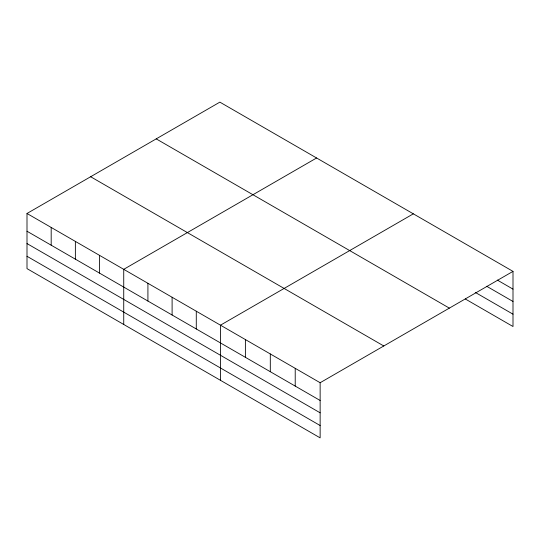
<?xml version="1.0" encoding="UTF-8"?>
<svg xmlns="http://www.w3.org/2000/svg" width="540" height="540" viewBox="0 0 540 540"><rect width="100%" height="100%" fill="white"/><g stroke="black" fill="none" stroke-linecap="round" stroke-linejoin="round"><path stroke-width="0.81" d="M27 213.482L320.139 382.725L320.139 437.866L27 268.623L27 213.482L219.861 102.134L513 271.377L513 326.518L465.305 298.978M316.595 157.984L123.734 269.332L123.734 324.473M413.336 213.833L220.469 325.181L220.469 380.322M320.139 382.725L513 271.377M497.34 280.084L513 289.13M486.662 286.261L513 301.469M475.268 292.397L513 314.179M156.215 138.881L449.354 308.124M90.646 176.742L383.785 345.978M27 231.235L320.139 400.478M27 243.574L320.139 412.817M27 256.284L320.139 425.527M295.218 368.341L295.218 386.093M270.304 353.957L270.304 371.702M245.39 339.572L245.39 357.318M196.283 311.222L196.283 328.975M172.105 297.257L172.105 315.009M147.919 283.298L147.919 301.05M99.549 255.373L99.549 273.125M75.371 241.407L75.371 259.16M51.185 227.448L51.185 245.201"/></g></svg>
